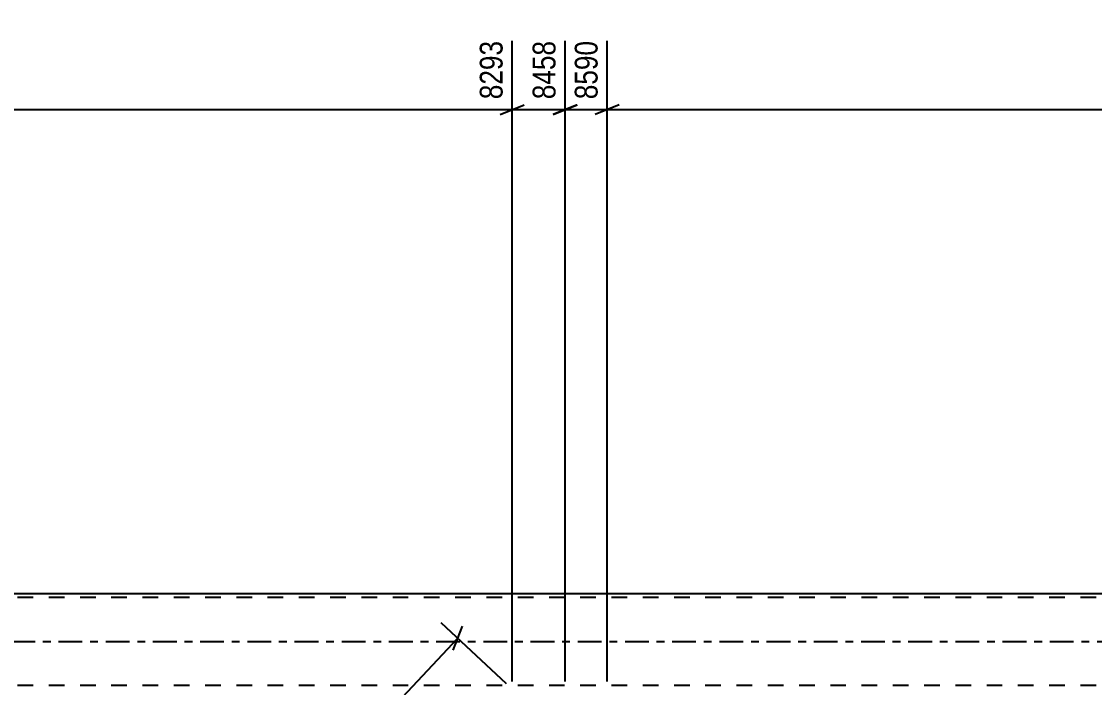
# Model space of a CAD drawing. Header units: millimetres. Extents: x -132 to 1057, y -569 to 272.
# Drawn here: x 262.4 to 397, y -5.8 to 77.7 of the extents above; entities that cross this region are included whole.
import ezdxf

# ---------------------------------------------------------------- set-up
doc = ezdxf.new("R2010")
doc.units = ezdxf.units.MM
doc.linetypes.add('DXK_LINE_DOT2', pattern=[3.9198, 1.9599, -1.9599])
doc.linetypes.add('DXK_LINE_DOT3', pattern=[5.9187, 2.979, -0.9799, 0.9799, -0.9799])
doc.styles.add('Arial Narrow', font='ARIALN.TTF', dxfattribs={"height": 0.2})

# ---------------------------------------------------------------- blocks, each defined once
blk = doc.blocks.new('Part-335479220-3870 - 3686')
at = {"color": 7, "linetype": 'DXK_LINE_DOT2'}
for p, q in [((467.71, 5.52), (12.56, 5.52)), ((467.71, -5.52), (12.56, -5.52))]:
    blk.add_line(p, q, dxfattribs=at)
at = {"color": 2, "linetype": 'Continuous'}
blk.add_line((416.67, 6), (249.74, 6), dxfattribs=at)
at = {"color": 7, "linetype": 'DXK_LINE_DOT3'}
blk.add_line((12.56, 0), (467.71, 0), dxfattribs=at)
blk = doc.blocks.new('StraightDimension-335479220-4562 - 3686')
at = {"color": 7, "linetype": 'Continuous'}
for p, q in [((443.21, -5.31), (436.06, 1.41)), ((437.55, -2.05), (438.73, 0.96)), ((387.4, -54.49), (438.14, -0.54)), ((392.48, -59.26), (385.33, -52.54)), ((388, -52.99), (386.81, -55.99))]:
    blk.add_line(p, q, dxfattribs=at)
at = {"color": 0}
blk.add_wipeout([(415.14, -23.9), (412.08, -21.03), (406.25, -27.23), (409.31, -30.1)], dxfattribs=at)
at = {"color": 3, "style": 'Arial Narrow'}
blk.add_text('1851', height=2.863, rotation=46.7591, dxfattribs=at).set_placement((409.28, -29.26))
blk = doc.blocks.new('StraightDimension-335479220-4927 - 3686')
at = {"color": 7, "linetype": 'Continuous'}
for p, q in [((323.21, -5.31), (315.05, 2.36)), ((316.53, -1.09), (317.71, 1.92)), ((266.39, -53.53), (317.12, 0.41)), ((272.48, -59.26), (264.31, -51.58)), ((266.98, -52.03), (265.8, -55.04))]:
    blk.add_line(p, q, dxfattribs=at)
at = {"color": 0}
blk.add_wipeout([(294.12, -22.95), (291.07, -20.07), (285.23, -26.27), (288.29, -29.15)], dxfattribs=at)
at = {"color": 3, "style": 'Arial Narrow'}
blk.add_text('1851', height=2.863, rotation=46.7591, dxfattribs=at).set_placement((288.27, -28.3))
blk = doc.blocks.new('StraightDimension-335479220-4342 - 3686')
at = {"color": 7, "linetype": 'Continuous'}
for p, q in [((215.85, -5), (215.85, 75.3)), ((323.94, -5), (323.94, 75.3)), ((217.35, 67.28), (214.35, 66.08)), ((322.44, 66.08), (325.44, 67.28)), ((215.85, 66.68), (323.94, 66.68))]:
    blk.add_line(p, q, dxfattribs=at)
at = {"color": 0, "linetype": 'Continuous'}
blk.add_wipeout([(323.34, 75.9), (319.14, 75.9), (319.14, 67.38), (323.34, 67.38)], dxfattribs=at)
at = {"color": 3, "linetype": 'Continuous', "style": 'Arial Narrow'}
blk.add_text('8293', height=2.863, rotation=90.0002, dxfattribs=at).set_placement((322.74, 67.98))
blk = doc.blocks.new('StraightDimension-335479220-4359 - 3686')
at = {"color": 7, "linetype": 'Continuous'}
for p, q in [((323.94, -5), (323.94, 75.3)), ((330.57, -5), (330.57, 75.3)), ((322.44, 66.08), (325.44, 67.28)), ((332.07, 67.28), (329.07, 66.08)), ((323.94, 66.68), (330.57, 66.68))]:
    blk.add_line(p, q, dxfattribs=at)
at = {"color": 0, "linetype": 'Continuous'}
blk.add_wipeout([(329.97, 75.9), (325.77, 75.9), (325.77, 67.38), (329.97, 67.38)], dxfattribs=at)
at = {"color": 3, "linetype": 'Continuous', "style": 'Arial Narrow'}
blk.add_text('8458', height=2.863, rotation=90.0002, dxfattribs=at).set_placement((329.37, 67.98))
blk = doc.blocks.new('StraightDimension-335479220-4376 - 3686')
at = {"color": 7, "linetype": 'Continuous'}
for p, q in [((330.57, -5), (330.57, 75.3)), ((335.85, -5), (335.85, 75.3)), ((329.07, 66.08), (332.07, 67.28)), ((337.35, 67.28), (334.35, 66.08)), ((330.57, 66.68), (335.85, 66.68))]:
    blk.add_line(p, q, dxfattribs=at)
at = {"color": 0, "linetype": 'Continuous'}
blk.add_wipeout([(335.25, 75.9), (331.05, 75.9), (331.05, 67.38), (335.25, 67.38)], dxfattribs=at)
at = {"color": 3, "linetype": 'Continuous', "style": 'Arial Narrow'}
blk.add_text('8590', height=2.863, rotation=90.0002, dxfattribs=at).set_placement((334.65, 67.98))
blk = doc.blocks.new('StraightDimension-335479220-4386 - 3686')
at = {"color": 7, "linetype": 'Continuous'}
for p, q in [((443.94, -5), (443.94, 77.12)), ((335.85, -5), (335.85, 75.3)), ((337.35, 67.28), (334.35, 66.08)), ((442.44, 66.08), (445.44, 67.28)), ((335.85, 66.68), (443.94, 66.68))]:
    blk.add_line(p, q, dxfattribs=at)
at = {"color": 0, "linetype": 'Continuous'}
blk.add_wipeout([(443.34, 77.72), (439.14, 77.72), (439.14, 67.38), (443.34, 67.38)], dxfattribs=at)
at = {"color": 3, "linetype": 'Continuous', "style": 'Arial Narrow'}
blk.add_text('11293', height=2.863, rotation=90.0002, dxfattribs=at).set_placement((442.74, 67.98))

msp = doc.modelspace()

# ---------------------------------------------------------------- block references
msp.add_blockref('Part-335479220-3870 - 3686', (0, 0))

# ---------------------------------------------------------------- next in the draw order: block references
for name in ['StraightDimension-335479220-4927 - 3686', 'StraightDimension-335479220-4562 - 3686']:
    msp.add_blockref(name, (0, 0))

# ---------------------------------------------------------------- next in the draw order: block references
msp.add_blockref('StraightDimension-335479220-4342 - 3686', (0, 0))

# ---------------------------------------------------------------- next in the draw order: block references
msp.add_blockref('StraightDimension-335479220-4359 - 3686', (0, 0))

# ---------------------------------------------------------------- next in the draw order: block references
msp.add_blockref('StraightDimension-335479220-4376 - 3686', (0, 0))

# ---------------------------------------------------------------- next in the draw order: block references
msp.add_blockref('StraightDimension-335479220-4386 - 3686', (0, 0))

doc.saveas('drawing.dxf')
